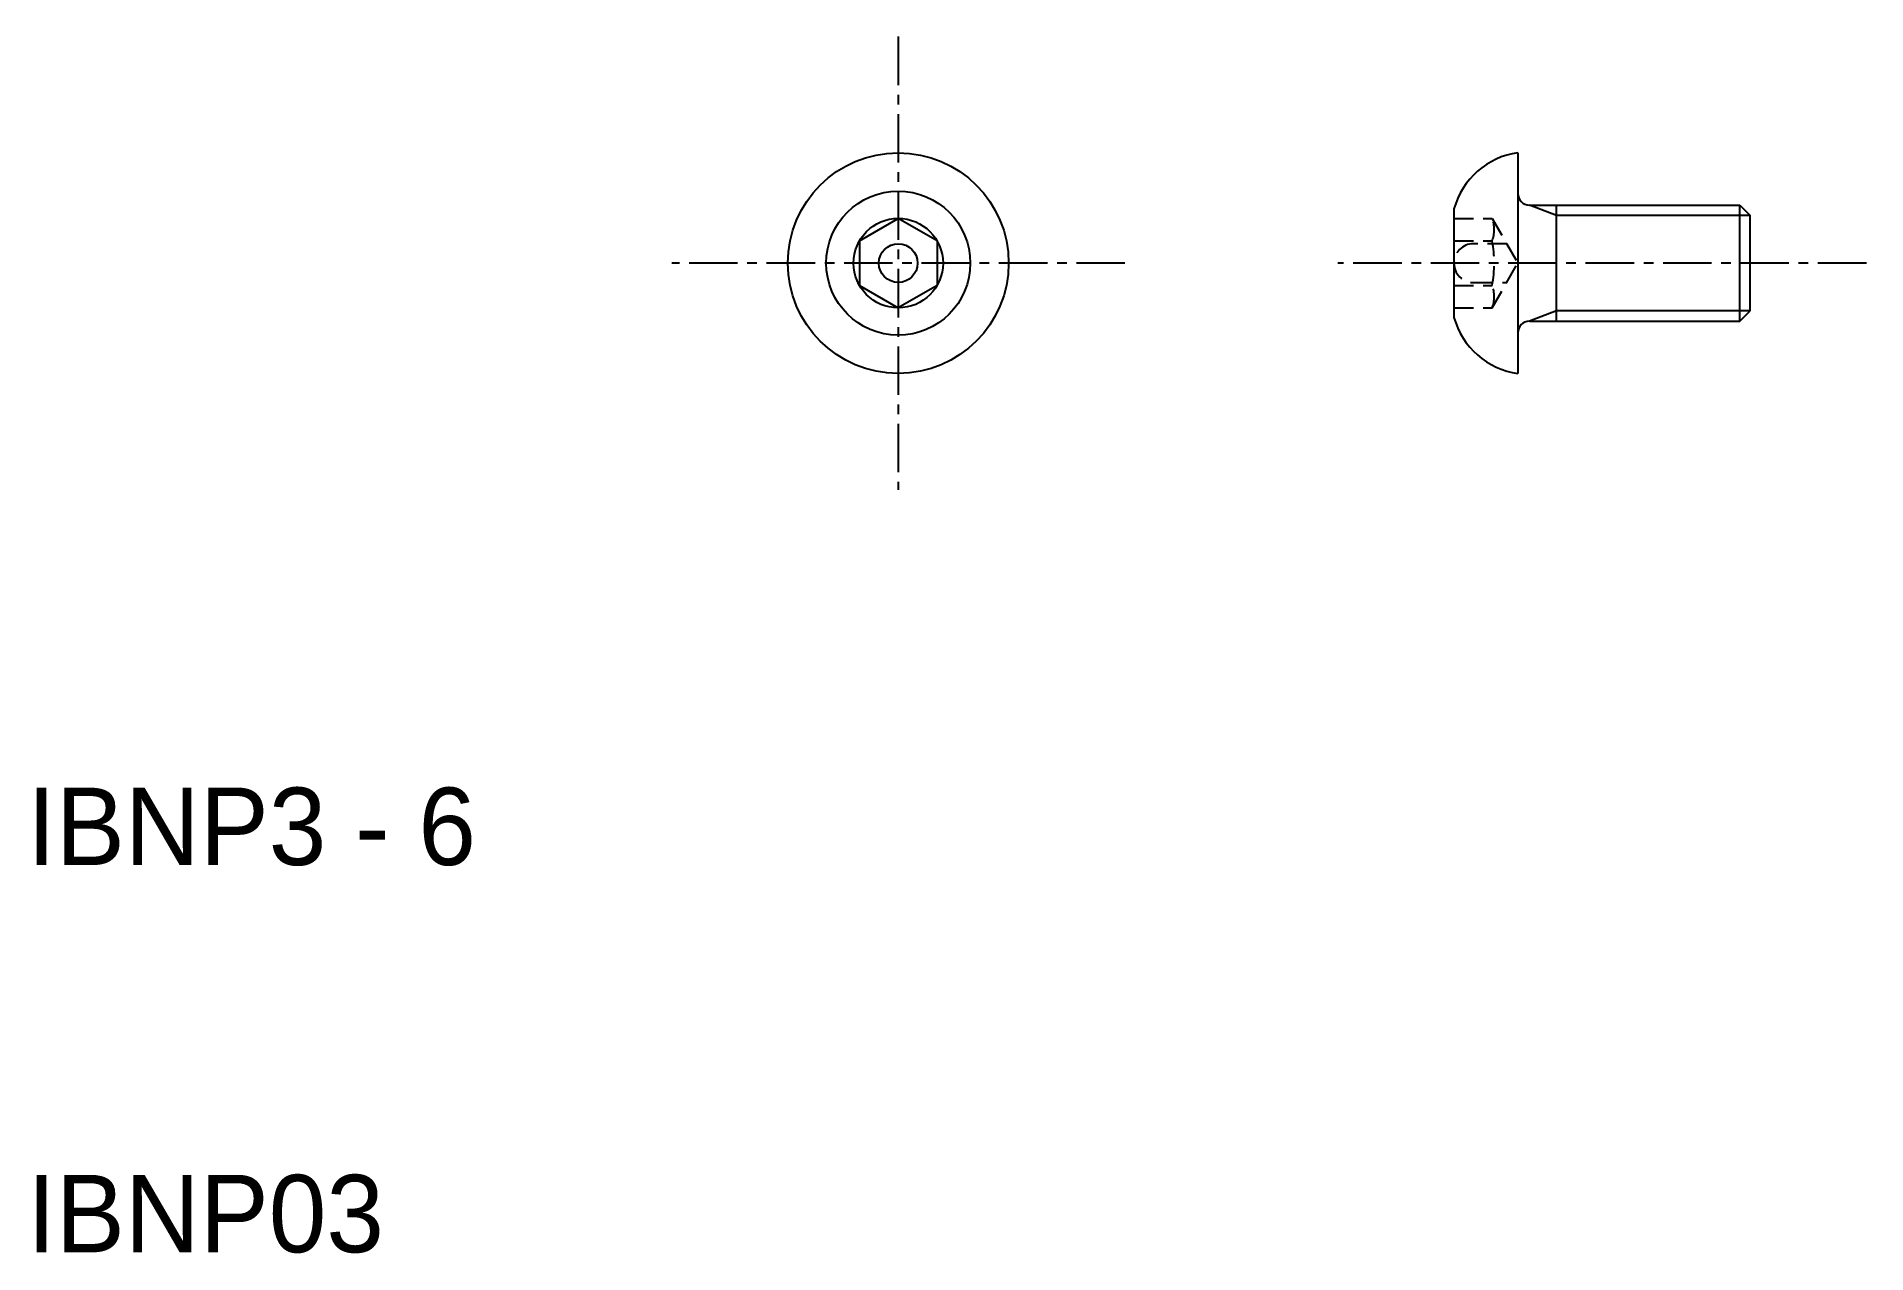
# Model space of a CAD drawing. Extents: x 10.2 to 57.5, y 10 to 41.4.
import ezdxf

# ---------------------------------------------------------------- set-up
doc = ezdxf.new("R2010")
doc.units = 0
doc.linetypes.add('CENTER', pattern=[2, 1.25, -0.25, 0.25, -0.25])
doc.linetypes.add('DASHED', pattern=[0.75, 0.5, -0.25])
doc.layers.get('0').update_dxf_attribs({"linetype": 'CONTINUOUS'})
doc.layers.add('CENTER', color=1, linetype='CENTER')

msp = doc.modelspace()

# ---------------------------------------------------------------- linework, layer by layer
at = {"color": 7, "linetype": 'CONTINUOUS'}
for p, q in [((48.498, 38.394), (48.498, 37.344)), ((48.498, 37.344), (48.498, 33.744)), ((46.848, 36.944), (46.848, 34.144)), ((48.798, 37.044), (54.228, 37.044)), ((49.498, 34.044), (49.498, 37.044)), ((54.228, 34.044), (54.228, 37.044)), ((54.228, 37.044), (54.498, 36.774)), ((31.498, 36.122), (32.498, 36.699)), ((33.498, 36.122), (32.498, 36.699)), ((54.498, 34.315), (54.498, 36.774)), ((31.498, 36.122), (31.498, 34.967)), ((33.498, 36.122), (33.498, 34.967)), ((31.498, 34.967), (32.498, 34.389)), ((33.498, 34.967), (32.498, 34.389)), ((48.798, 34.044), (54.228, 34.044)), ((54.228, 34.044), (54.498, 34.315)), ((48.498, 33.744), (48.498, 32.694))]:
    msp.add_line(p, q, dxfattribs=at)
at = {"color": 3, "linetype": 'CONTINUOUS'}
for p, q in [((49.498, 36.774), (48.798, 37.044)), ((54.498, 36.774), (49.498, 36.774)), ((49.498, 34.315), (48.798, 34.044)), ((54.498, 34.315), (49.498, 34.315))]:
    msp.add_line(p, q, dxfattribs=at)
at = {"color": 3, "linetype": 'DASHED'}
for p, q in [((46.848, 36.699), (47.832, 36.699)), ((47.832, 36.699), (48.499, 35.544)), ((46.848, 36.122), (47.832, 36.122)), ((48.21, 36.044), (47.348, 36.044)), ((47.832, 34.389), (48.499, 35.544)), ((46.848, 34.967), (47.832, 34.967)), ((47.348, 35.044), (48.21, 35.044)), ((46.848, 34.389), (47.832, 34.389))]:
    msp.add_line(p, q, dxfattribs=at)
at = {"color": 7, "linetype": 'CONTINUOUS'}
for radius in [2.85, 1.86, 1.155, 0.5]:
    msp.add_circle((32.498, 35.544), radius, dxfattribs=at)
for centre, radius, start, end in [((48.776, 36.414), 2, 98.0001, 164.6171), ((48.798, 37.344), 0.3, 180, 270), ((48.776, 34.675), 2, 195.3829, 261.9999), ((48.798, 33.744), 0.3, 90, 180)]:
    msp.add_arc(centre, radius, start, end, dxfattribs=at)
at = {"color": 3, "linetype": 'DASHED'}
for centre, radius, start, end in [((47.117, 36.41), 0.771, 338.0126, 21.9874), ((47.348, 35.544), 0.5, 90, 270), ((44.888, 35.544), 3, 348.9042, 11.0958), ((47.117, 34.678), 0.771, 338.0126, 21.9874)]:
    msp.add_arc(centre, radius, start, end, dxfattribs=at)
at = {"layer": 'CENTER', "color": 1, "linetype": 'CENTER'}
for p, q in [((32.498, 41.394), (32.498, 29.694)), ((38.348, 35.544), (26.648, 35.544)), ((57.498, 35.544), (43.848, 35.544))]:
    msp.add_line(p, q, dxfattribs=at)

# ---------------------------------------------------------------- texts
at = {"color": 7, "linetype": 'CONTINUOUS'}
for s, p in [('IBNP3 - 6', (10, 20)), ('IBNP03', (10, 10))]:
    msp.add_text(s, height=2, dxfattribs=at).set_placement(p)

doc.saveas('drawing.dxf')
